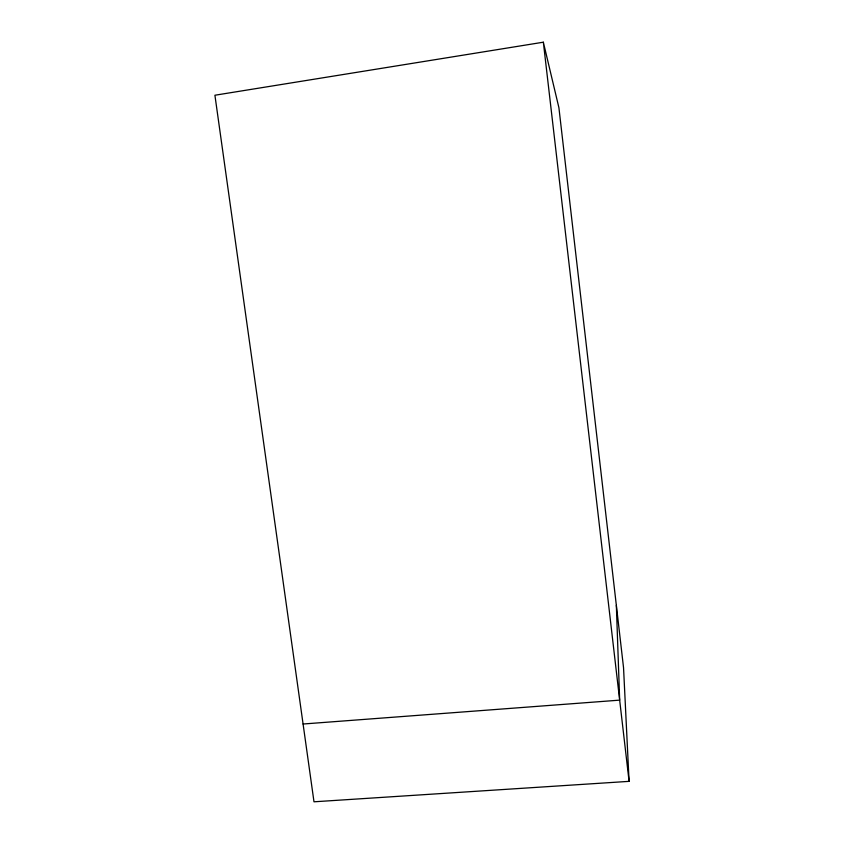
<?xml version="1.0" encoding="UTF-8"?>
<svg xmlns="http://www.w3.org/2000/svg" width="844" height="844" viewBox="0 0 844 844"><rect width="100%" height="100%" fill="white"/><g stroke="black" fill="none" stroke-linecap="round" stroke-linejoin="round"><path stroke-width="1.27" d="M543.346 42.2L214.914 95.235L313.989 801.8L629.086 781.354L623.537 667.667L558.907 107.694L543.346 42.2L629.086 781.354M303.091 724.015L619.665 700.14L616.352 605.401"/></g></svg>
